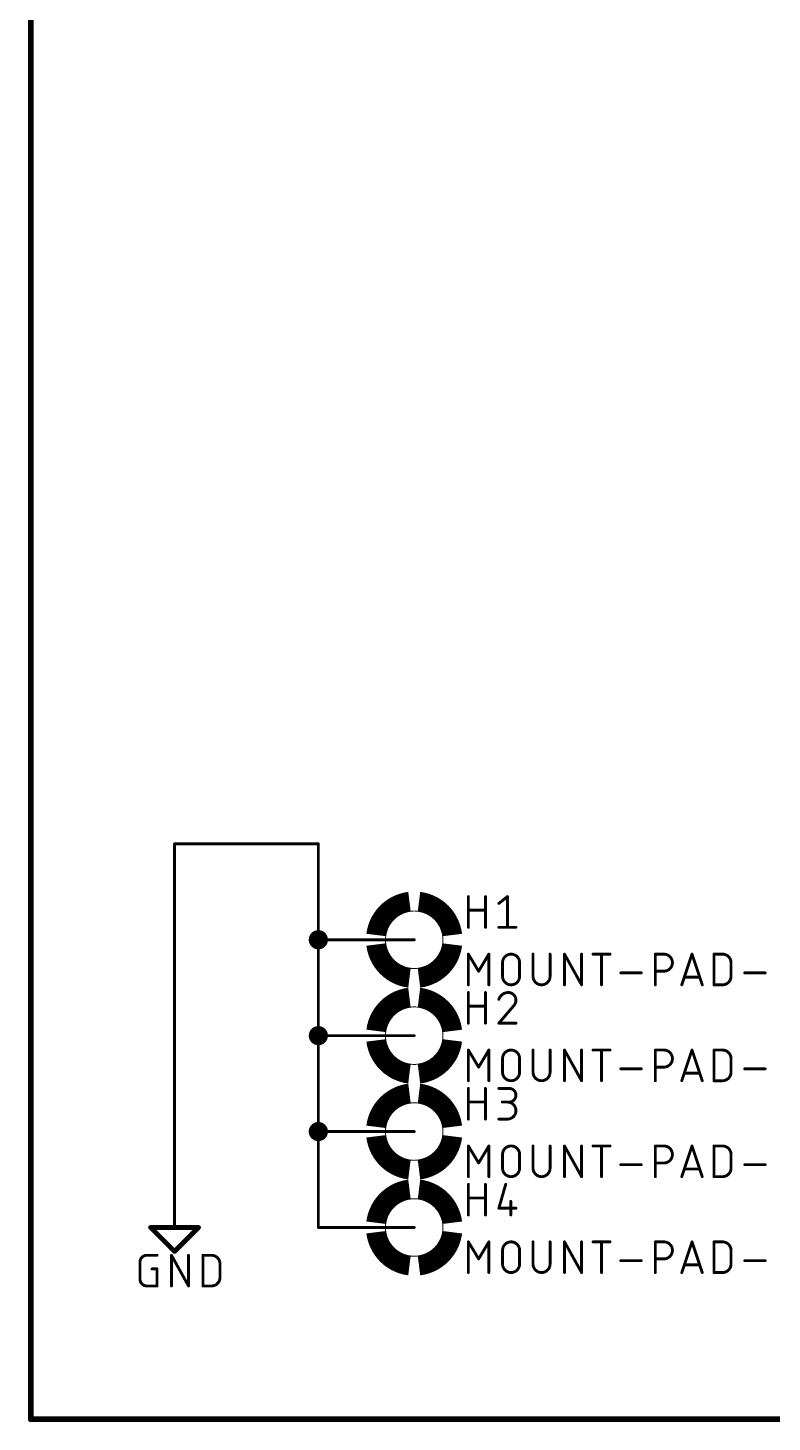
# Model space of a CAD drawing. Extents: x 0 to 389, y 0 to 264.
# Drawn here: x -0.1 to 39.3, y -0.1 to 73.7 of the extents above; entities that cross this region are included whole.
import ezdxf

# ---------------------------------------------------------------- set-up
doc = ezdxf.new("R2010")
doc.units = 0
for name, color, linetype in [('91', 122, 'CONTINUOUS'), ('94', 12, 'CONTINUOUS'), ('95', 251, 'CONTINUOUS'), ('96', 251, 'CONTINUOUS')]:
    doc.layers.add(name, color=color, linetype=linetype)

msp = doc.modelspace()

# ---------------------------------------------------------------- linework, layer by layer
at = {"layer": '91', "const_width": 0.1524}
for points in [[(7.62, 12.7), (7.62, 30.48)], [(7.62, 30.48), (15.24, 30.48)], [(15.24, 30.48), (15.24, 25.4)], [(15.24, 25.4), (17.78, 25.4)], [(15.24, 25.4), (15.24, 20.32)], [(15.24, 20.32), (17.78, 20.32)], [(15.24, 20.32), (15.24, 15.24)], [(15.24, 15.24), (17.78, 15.24)], [(15.24, 15.24), (15.24, 10.16)], [(15.24, 10.16), (17.78, 10.16)]]:
    msp.add_lwpolyline(points, dxfattribs=at)
at = {"layer": '91'}
for points, const_width in [([(7.6581, 30.48, 1), (7.5819, 30.48)], 0.0762), ([(7.62, 30.5181, 1), (7.62, 30.4419)], 0.0762), ([(15.2781, 30.48, 1), (15.2019, 30.48)], 0.0762), ([(15.24, 30.4419, 1), (15.24, 30.5181)], 0.0762), ([(15.24, 25.146, 1), (15.24, 25.654, 1), (15.24, 25.146)], 0.508), ([(15.24, 25.4381, 1), (15.24, 25.3619)], 0.0762), ([(15.2781, 25.4, 1), (15.2019, 25.4)], 0.0762), ([(15.2019, 25.4, 1), (15.2781, 25.4)], 0.0762), ([(17.78, 25.3619, 1), (17.78, 25.4381)], 0.0762), ([(15.24, 20.066, 1), (15.24, 20.574, 1), (15.24, 20.066)], 0.508), ([(15.24, 20.3581, 1), (15.24, 20.2819)], 0.0762), ([(15.2781, 20.32, 1), (15.2019, 20.32)], 0.0762), ([(15.2019, 20.32, 1), (15.2781, 20.32)], 0.0762), ([(17.78, 20.2819, 1), (17.78, 20.3581)], 0.0762), ([(15.24, 14.986, 1), (15.24, 15.494, 1), (15.24, 14.986)], 0.508), ([(15.24, 15.2781, 1), (15.24, 15.2019)], 0.0762), ([(15.2781, 15.24, 1), (15.2019, 15.24)], 0.0762), ([(15.2019, 15.24, 1), (15.2781, 15.24)], 0.0762), ([(17.78, 15.2019, 1), (17.78, 15.2781)], 0.0762), ([(7.5819, 12.7, 1), (7.6581, 12.7)], 0.0762), ([(15.24, 10.1981, 1), (15.24, 10.1219)], 0.0762), ([(15.2019, 10.16, 1), (15.2781, 10.16)], 0.0762), ([(17.78, 10.1219, 1), (17.78, 10.1981)], 0.0762)]:
    msp.add_lwpolyline(points, format="xyb", dxfattribs=dict(at, const_width=const_width))
at = {"layer": '94'}
for points, const_width in [([(0, 264.16), (0, 0)], 0.3), ([(17.78, 25.4), (20.32, 25.4)], 0.1524), ([(17.78, 20.32), (20.32, 20.32)], 0.1524), ([(17.78, 15.24), (20.32, 15.24)], 0.1524), ([(7.62, 12.7), (7.62, 10.16)], 0.1524), ([(6.35, 10.16), (8.89, 10.16)], 0.254), ([(7.62, 8.89), (6.35, 10.16)], 0.254), ([(8.89, 10.16), (7.62, 8.89)], 0.254), ([(17.78, 10.16), (20.32, 10.16)], 0.1524), ([(0, 0), (388.62, 0)], 0.3)]:
    msp.add_lwpolyline(points, dxfattribs=dict(at, const_width=const_width))
for points, const_width in [([(20.066, 27.432, 0.3431), (18.288, 25.654)], 1.016), ([(22.352, 25.654, 0.3431), (20.574, 27.432)], 1.016), ([(20.32, 23.876, 1), (20.32, 26.924, 1), (20.32, 23.876)], 0.0508), ([(17.78, 25.4381, 1), (17.78, 25.3619)], 0.0762), ([(18.288, 25.146, 0.3431), (20.066, 23.368)], 1.016), ([(20.574, 23.368, 0.3431), (22.352, 25.146)], 1.016), ([(20.32, 25.3619, 1), (20.32, 25.4381)], 0.0762), ([(20.066, 22.352, 0.3431), (18.288, 20.574)], 1.016), ([(22.352, 20.574, 0.3431), (20.574, 22.352)], 1.016), ([(20.32, 18.796, 1), (20.32, 21.844, 1), (20.32, 18.796)], 0.0508), ([(17.78, 20.3581, 1), (17.78, 20.2819)], 0.0762), ([(18.288, 20.066, 0.3431), (20.066, 18.288)], 1.016), ([(20.574, 18.288, 0.3431), (22.352, 20.066)], 1.016), ([(20.32, 20.2819, 1), (20.32, 20.3581)], 0.0762), ([(20.066, 17.272, 0.3431), (18.288, 15.494)], 1.016), ([(22.352, 15.494, 0.3431), (20.574, 17.272)], 1.016), ([(20.32, 13.716, 1), (20.32, 16.764, 1), (20.32, 13.716)], 0.0508), ([(17.78, 15.2781, 1), (17.78, 15.2019)], 0.0762), ([(18.288, 14.986, 0.3431), (20.066, 13.208)], 1.016), ([(20.574, 13.208, 0.3431), (22.352, 14.986)], 1.016), ([(20.32, 15.2019, 1), (20.32, 15.2781)], 0.0762), ([(7.6581, 12.7, 1), (7.5819, 12.7)], 0.0762), ([(20.066, 12.192, 0.3431), (18.288, 10.414)], 1.016), ([(22.352, 10.414, 0.3431), (20.574, 12.192)], 1.016), ([(20.32, 8.636, 1), (20.32, 11.684, 1), (20.32, 8.636)], 0.0508), ([(18.288, 9.906, 0.3431), (20.066, 8.128)], 1.016), ([(20.574, 8.128, 0.3431), (22.352, 9.906)], 1.016), ([(6.35, 10.2235, 1), (6.35, 10.0965)], 0.127), ([(6.3949, 10.2049, 1), (6.3051, 10.1151)], 0.127), ([(7.5819, 10.16, 1), (7.6581, 10.16)], 0.0762), ([(8.9349, 10.1151, 1), (8.8451, 10.2049)], 0.127), ([(8.89, 10.0965, 1), (8.89, 10.2235)], 0.127), ([(17.78, 10.1981, 1), (17.78, 10.1219)], 0.0762), ([(20.32, 10.1219, 1), (20.32, 10.1981)], 0.0762), ([(7.5751, 8.9349, 1), (7.6649, 8.8451)], 0.127), ([(7.5751, 8.8451, 1), (7.6649, 8.9349)], 0.127), ([(0, 0.075, 1), (0, -0.075)], 0.15), ([(-0.075, 0, 1), (0.075, 0)], 0.15)]:
    msp.add_lwpolyline(points, format="xyb", dxfattribs=dict(at, const_width=const_width))
at = {"layer": '95', "const_width": 0.1524}
for points in [[(23.1902, 26.0604), (23.1902, 27.686)], [(24.0933, 27.686), (24.0933, 26.0604)], [(24.8054, 27.3248), (25.257, 27.686)], [(25.257, 27.686), (25.257, 26.0604)], [(23.1902, 26.9635), (24.0933, 26.9635)], [(24.8054, 26.0604), (25.7085, 26.0604)], [(23.1902, 20.9804), (23.1902, 22.606)], [(24.0933, 22.606), (24.0933, 20.9804)], [(23.1902, 21.8835), (24.0933, 21.8835)], [(25.5731, 21.8835), (24.8054, 20.9804)], [(24.8054, 20.9804), (25.7085, 20.9804)], [(23.1902, 15.9004), (23.1902, 17.526)], [(24.0933, 17.526), (24.0933, 15.9004)], [(24.8054, 17.526), (25.3473, 17.526)], [(23.1902, 16.8035), (24.0933, 16.8035)], [(25.3473, 16.8035), (24.9861, 16.8035)], [(24.8054, 15.9004), (25.257, 15.9004)], [(23.1902, 10.8204), (23.1902, 12.446)], [(24.0933, 12.446), (24.0933, 10.8204)], [(25.1667, 12.446), (24.8054, 11.1816)], [(23.1902, 11.7235), (24.0933, 11.7235)], [(24.8054, 11.1816), (25.7085, 11.1816)], [(25.4376, 11.5429), (25.4376, 10.8204)]]:
    msp.add_lwpolyline(points, dxfattribs=at)
at = {"layer": '95'}
for points, const_width in [([(23.2283, 27.686, 1), (23.1521, 27.686)], 0.0762), ([(24.1314, 27.686, 1), (24.0552, 27.686)], 0.0762), ([(24.7816, 27.3545, 1), (24.8292, 27.295)], 0.0762), ([(25.2951, 27.686, 1), (25.2189, 27.686)], 0.0762), ([(25.2808, 27.6562, 1), (25.2332, 27.7158)], 0.0762), ([(23.1902, 27.0016, 1), (23.1902, 26.9254)], 0.0762), ([(24.0933, 26.9254, 1), (24.0933, 27.0016)], 0.0762), ([(23.1521, 26.0604, 1), (23.2283, 26.0604)], 0.0762), ([(24.0552, 26.0604, 1), (24.1314, 26.0604)], 0.0762), ([(24.8054, 26.0985, 1), (24.8054, 26.0223)], 0.0762), ([(25.2189, 26.0604, 1), (25.2951, 26.0604)], 0.0762), ([(25.7085, 26.0223, 1), (25.7085, 26.0985)], 0.0762), ([(23.2283, 22.606, 1), (23.1521, 22.606)], 0.0762), ([(24.1314, 22.606, 1), (24.0552, 22.606)], 0.0762), ([(25.3021, 22.606, 0.3252), (24.8054, 22.2448)], 0.1524), ([(24.7692, 22.2565, 1), (24.8417, 22.233)], 0.0762), ([(25.7085, 22.1996, 0.4142), (25.3021, 22.606)], 0.1524), ([(25.3021, 22.6441, 1), (25.3021, 22.5679)], 0.0762), ([(25.3021, 22.5679, 1), (25.3021, 22.6441)], 0.0762), ([(25.5731, 21.8835, 0.2053), (25.7085, 22.1996)], 0.1524), ([(25.7466, 22.1996, 1), (25.6704, 22.1996)], 0.0762), ([(25.6704, 22.1996, 1), (25.7466, 22.1996)], 0.0762), ([(23.1902, 21.9216, 1), (23.1902, 21.8454)], 0.0762), ([(24.0933, 21.8454, 1), (24.0933, 21.9216)], 0.0762), ([(25.5468, 21.9111, 1), (25.5993, 21.8559)], 0.0762), ([(25.6021, 21.8588, 1), (25.544, 21.9082)], 0.0762), ([(23.1521, 20.9804, 1), (23.2283, 20.9804)], 0.0762), ([(24.0552, 20.9804, 1), (24.1314, 20.9804)], 0.0762), ([(24.8054, 21.0185, 1), (24.8054, 20.9423)], 0.0762), ([(24.7764, 21.0051, 1), (24.8345, 20.9557)], 0.0762), ([(25.7085, 20.9423, 1), (25.7085, 21.0185)], 0.0762), ([(23.2283, 17.526, 1), (23.1521, 17.526)], 0.0762), ([(24.1314, 17.526, 1), (24.0552, 17.526)], 0.0762), ([(24.8054, 17.5641, 1), (24.8054, 17.4879)], 0.0762), ([(25.3473, 16.8035, 1), (25.3473, 17.526)], 0.1524), ([(25.3473, 17.5641, 1), (25.3473, 17.4879)], 0.0762), ([(25.3473, 17.4879, 1), (25.3473, 17.5641)], 0.0762), ([(23.1902, 16.8416, 1), (23.1902, 16.7654)], 0.0762), ([(24.0933, 16.7654, 1), (24.0933, 16.8416)], 0.0762), ([(24.9861, 16.8416, 1), (24.9861, 16.7654)], 0.0762), ([(25.257, 15.9004, 1), (25.257, 16.8035)], 0.1524), ([(25.257, 16.8416, 1), (25.257, 16.7654)], 0.0762), ([(25.3473, 16.8416, 1), (25.3473, 16.7654)], 0.0762), ([(25.3473, 16.7654, 1), (25.3473, 16.8416)], 0.0762), ([(23.1521, 15.9004, 1), (23.2283, 15.9004)], 0.0762), ([(24.0552, 15.9004, 1), (24.1314, 15.9004)], 0.0762), ([(24.8054, 15.9385, 1), (24.8054, 15.8623)], 0.0762), ([(25.257, 15.9385, 1), (25.257, 15.8623)], 0.0762), ([(25.257, 15.8623, 1), (25.257, 15.9385)], 0.0762), ([(23.2283, 12.446, 1), (23.1521, 12.446)], 0.0762), ([(24.1314, 12.446, 1), (24.0552, 12.446)], 0.0762), ([(25.2033, 12.4355, 1), (25.13, 12.4565)], 0.0762), ([(23.1902, 11.7616, 1), (23.1902, 11.6854)], 0.0762), ([(24.0933, 11.6854, 1), (24.0933, 11.7616)], 0.0762), ([(24.8054, 11.2197, 1), (24.8054, 11.1435)], 0.0762), ([(24.7688, 11.1921, 1), (24.8421, 11.1712)], 0.0762), ([(25.4757, 11.5429, 1), (25.3995, 11.5429)], 0.0762), ([(25.7085, 11.1435, 1), (25.7085, 11.2197)], 0.0762), ([(23.1521, 10.8204, 1), (23.2283, 10.8204)], 0.0762), ([(24.0552, 10.8204, 1), (24.1314, 10.8204)], 0.0762), ([(25.3995, 10.8204, 1), (25.4757, 10.8204)], 0.0762)]:
    msp.add_lwpolyline(points, format="xyb", dxfattribs=dict(at, const_width=const_width))
at = {"layer": '96', "const_width": 0.1524}
for points in [[(23.1902, 23.0124), (23.1902, 24.638)], [(23.1902, 24.638), (23.7321, 23.7349)], [(23.7321, 23.7349), (24.2739, 24.638)], [(24.2739, 24.638), (24.2739, 23.0124)], [(26.6152, 24.638), (26.6152, 23.464)], [(27.5183, 23.464), (27.5183, 24.638)], [(28.2825, 23.0124), (28.2825, 24.638)], [(28.2825, 24.638), (29.1856, 23.0124)], [(29.1856, 23.0124), (29.1856, 24.638)], [(29.7935, 24.638), (30.6966, 24.638)], [(30.2451, 23.0124), (30.2451, 24.638)], [(33.0972, 23.0124), (33.0972, 24.638)], [(33.0972, 24.638), (33.5487, 24.638)], [(34.4968, 23.0124), (35.0387, 24.638)], [(35.0387, 24.638), (35.5805, 23.0124)], [(36.2023, 23.0124), (36.2023, 24.638)], [(36.2023, 24.638), (36.6539, 24.638)], [(24.9999, 23.464), (24.9999, 24.1864)], [(25.9031, 24.1864), (25.9031, 23.464)], [(31.2663, 23.6446), (32.3501, 23.6446)], [(33.5487, 23.7349), (33.0972, 23.7349)], [(37.1055, 24.1864), (37.1055, 23.464)], [(37.8315, 23.6446), (38.9152, 23.6446)], [(35.4451, 23.4188), (34.6323, 23.4188)], [(36.6539, 23.0124), (36.2023, 23.0124)], [(23.1902, 17.9324), (23.1902, 19.558)], [(23.1902, 19.558), (23.7321, 18.6549)], [(23.7321, 18.6549), (24.2739, 19.558)], [(24.2739, 19.558), (24.2739, 17.9324)], [(26.6152, 19.558), (26.6152, 18.384)], [(27.5183, 18.384), (27.5183, 19.558)], [(28.2825, 17.9324), (28.2825, 19.558)], [(28.2825, 19.558), (29.1856, 17.9324)], [(29.1856, 17.9324), (29.1856, 19.558)], [(29.7935, 19.558), (30.6966, 19.558)], [(30.2451, 17.9324), (30.2451, 19.558)], [(33.0972, 17.9324), (33.0972, 19.558)], [(33.0972, 19.558), (33.5487, 19.558)], [(34.4968, 17.9324), (35.0387, 19.558)], [(35.0387, 19.558), (35.5805, 17.9324)], [(36.2023, 17.9324), (36.2023, 19.558)], [(36.2023, 19.558), (36.6539, 19.558)], [(24.9999, 18.384), (24.9999, 19.1064)], [(25.9031, 19.1064), (25.9031, 18.384)], [(31.2663, 18.5646), (32.3501, 18.5646)], [(33.5487, 18.6549), (33.0972, 18.6549)], [(37.1055, 19.1064), (37.1055, 18.384)], [(37.8315, 18.5646), (38.9152, 18.5646)], [(35.4451, 18.3388), (34.6323, 18.3388)], [(36.6539, 17.9324), (36.2023, 17.9324)], [(23.1902, 12.8524), (23.1902, 14.478)], [(23.1902, 14.478), (23.7321, 13.5749)], [(23.7321, 13.5749), (24.2739, 14.478)], [(24.2739, 14.478), (24.2739, 12.8524)], [(24.9999, 13.304), (24.9999, 14.0264)], [(25.9031, 14.0264), (25.9031, 13.304)], [(26.6152, 14.478), (26.6152, 13.304)], [(27.5183, 13.304), (27.5183, 14.478)], [(28.2825, 12.8524), (28.2825, 14.478)], [(28.2825, 14.478), (29.1856, 12.8524)], [(29.1856, 12.8524), (29.1856, 14.478)], [(29.7935, 14.478), (30.6966, 14.478)], [(30.2451, 12.8524), (30.2451, 14.478)], [(33.0972, 12.8524), (33.0972, 14.478)], [(33.0972, 14.478), (33.5487, 14.478)], [(34.4968, 12.8524), (35.0387, 14.478)], [(35.0387, 14.478), (35.5805, 12.8524)], [(36.2023, 12.8524), (36.2023, 14.478)], [(36.2023, 14.478), (36.6539, 14.478)], [(37.1055, 14.0264), (37.1055, 13.304)], [(31.2663, 13.4846), (32.3501, 13.4846)], [(33.5487, 13.5749), (33.0972, 13.5749)], [(35.4451, 13.2588), (34.6323, 13.2588)], [(37.8315, 13.4846), (38.9152, 13.4846)], [(36.6539, 12.8524), (36.2023, 12.8524)], [(23.1902, 7.7724), (23.1902, 9.398)], [(23.1902, 9.398), (23.7321, 8.4949)], [(23.7321, 8.4949), (24.2739, 9.398)], [(24.2739, 9.398), (24.2739, 7.7724)], [(24.9999, 8.224), (24.9999, 8.9464)], [(25.9031, 8.9464), (25.9031, 8.224)], [(26.6152, 9.398), (26.6152, 8.224)], [(27.5183, 8.224), (27.5183, 9.398)], [(28.2825, 7.7724), (28.2825, 9.398)], [(28.2825, 9.398), (29.1856, 7.7724)], [(29.1856, 7.7724), (29.1856, 9.398)], [(29.7935, 9.398), (30.6966, 9.398)], [(30.2451, 7.7724), (30.2451, 9.398)], [(33.0972, 7.7724), (33.0972, 9.398)], [(33.0972, 9.398), (33.5487, 9.398)], [(34.4968, 7.7724), (35.0387, 9.398)], [(35.0387, 9.398), (35.5805, 7.7724)], [(36.2023, 7.7724), (36.2023, 9.398)], [(36.2023, 9.398), (36.6539, 9.398)], [(37.1055, 8.9464), (37.1055, 8.224)], [(5.7912, 7.4224), (5.7912, 8.3256)], [(6.1524, 8.6868), (6.6943, 8.6868)], [(7.4585, 7.0612), (7.4585, 8.6868)], [(7.4585, 8.6868), (8.3616, 7.0612)], [(8.3616, 7.0612), (8.3616, 8.6868)], [(9.1259, 7.0612), (9.1259, 8.6868)], [(9.1259, 8.6868), (9.5774, 8.6868)], [(10.029, 8.2352), (10.029, 7.5128)], [(31.2663, 8.4046), (32.3501, 8.4046)], [(33.5487, 8.4949), (33.0972, 8.4949)], [(35.4451, 8.1788), (34.6323, 8.1788)], [(37.8315, 8.4046), (38.9152, 8.4046)], [(6.4234, 7.9643), (6.6943, 7.9643)], [(6.6943, 7.9643), (6.6943, 7.0612)], [(36.6539, 7.7724), (36.2023, 7.7724)], [(6.6943, 7.0612), (6.1524, 7.0612)], [(9.5774, 7.0612), (9.1259, 7.0612)]]:
    msp.add_lwpolyline(points, dxfattribs=at)
at = {"layer": '96'}
for points, const_width in [([(23.2283, 24.638, 1), (23.1521, 24.638)], 0.0762), ([(23.2229, 24.6576, 1), (23.1575, 24.6184)], 0.0762), ([(24.312, 24.638, 1), (24.2358, 24.638)], 0.0762), ([(24.3066, 24.6184, 1), (24.2413, 24.6576)], 0.0762), ([(25.9031, 24.1864, 1), (24.9999, 24.1864)], 0.1524), ([(26.6533, 24.638, 1), (26.5771, 24.638)], 0.0762), ([(27.5564, 24.638, 1), (27.4802, 24.638)], 0.0762), ([(28.3206, 24.638, 1), (28.2444, 24.638)], 0.0762), ([(28.3158, 24.6565, 1), (28.2492, 24.6195)], 0.0762), ([(29.2237, 24.638, 1), (29.1475, 24.638)], 0.0762), ([(29.7935, 24.6761, 1), (29.7935, 24.5999)], 0.0762), ([(30.2832, 24.638, 1), (30.207, 24.638)], 0.0762), ([(30.6966, 24.5999, 1), (30.6966, 24.6761)], 0.0762), ([(33.1353, 24.638, 1), (33.0591, 24.638)], 0.0762), ([(33.0972, 24.6761, 1), (33.0972, 24.5999)], 0.0762), ([(33.5487, 23.7349, 1), (33.5487, 24.638)], 0.1524), ([(33.5487, 24.6761, 1), (33.5487, 24.5999)], 0.0762), ([(33.5487, 24.5999, 1), (33.5487, 24.6761)], 0.0762), ([(35.0748, 24.65, 1), (35.0025, 24.626)], 0.0762), ([(35.0748, 24.626, 1), (35.0025, 24.65)], 0.0762), ([(36.2404, 24.638, 1), (36.1642, 24.638)], 0.0762), ([(36.2023, 24.6761, 1), (36.2023, 24.5999)], 0.0762), ([(37.1055, 24.1864, 0.4142), (36.6539, 24.638)], 0.1524), ([(36.6539, 24.6761, 1), (36.6539, 24.5999)], 0.0762), ([(36.6539, 24.5999, 1), (36.6539, 24.6761)], 0.0762), ([(23.6994, 23.7545, 1), (23.7647, 23.7153)], 0.0762), ([(23.6994, 23.7153, 1), (23.7647, 23.7545)], 0.0762), ([(25.038, 24.1864, 1), (24.9618, 24.1864)], 0.0762), ([(24.9618, 24.1864, 1), (25.038, 24.1864)], 0.0762), ([(25.9412, 24.1864, 1), (25.865, 24.1864)], 0.0762), ([(25.865, 24.1864, 1), (25.9412, 24.1864)], 0.0762), ([(31.2663, 23.6827, 1), (31.2663, 23.6065)], 0.0762), ([(32.3501, 23.6065, 1), (32.3501, 23.6827)], 0.0762), ([(33.0972, 23.773, 1), (33.0972, 23.6968)], 0.0762), ([(33.5487, 23.773, 1), (33.5487, 23.6968)], 0.0762), ([(33.5487, 23.6968, 1), (33.5487, 23.773)], 0.0762), ([(37.1436, 24.1864, 1), (37.0674, 24.1864)], 0.0762), ([(37.0674, 24.1864, 1), (37.1436, 24.1864)], 0.0762), ([(37.8315, 23.6827, 1), (37.8315, 23.6065)], 0.0762), ([(38.9152, 23.6065, 1), (38.9152, 23.6827)], 0.0762), ([(23.1521, 23.0124, 1), (23.2283, 23.0124)], 0.0762), ([(24.2358, 23.0124, 1), (24.312, 23.0124)], 0.0762), ([(24.9999, 23.464, 1), (25.9031, 23.464)], 0.1524), ([(25.038, 23.464, 1), (24.9618, 23.464)], 0.0762), ([(24.9618, 23.464, 1), (25.038, 23.464)], 0.0762), ([(25.9412, 23.464, 1), (25.865, 23.464)], 0.0762), ([(25.865, 23.464, 1), (25.9412, 23.464)], 0.0762), ([(26.6152, 23.464, 1), (27.5183, 23.464)], 0.1524), ([(26.6533, 23.464, 1), (26.5771, 23.464)], 0.0762), ([(26.5771, 23.464, 1), (26.6533, 23.464)], 0.0762), ([(27.5564, 23.464, 1), (27.4802, 23.464)], 0.0762), ([(27.4802, 23.464, 1), (27.5564, 23.464)], 0.0762), ([(28.2444, 23.0124, 1), (28.3206, 23.0124)], 0.0762), ([(29.1475, 23.0124, 1), (29.2237, 23.0124)], 0.0762), ([(29.1523, 22.9939, 1), (29.2189, 23.0309)], 0.0762), ([(30.207, 23.0124, 1), (30.2832, 23.0124)], 0.0762), ([(33.0591, 23.0124, 1), (33.1353, 23.0124)], 0.0762), ([(34.4607, 23.0244, 1), (34.5329, 23.0004)], 0.0762), ([(34.6323, 23.4569, 1), (34.6323, 23.3807)], 0.0762), ([(35.4451, 23.3807, 1), (35.4451, 23.4569)], 0.0762), ([(35.5444, 23.0004, 1), (35.6167, 23.0244)], 0.0762), ([(36.2023, 23.0505, 1), (36.2023, 22.9743)], 0.0762), ([(36.1642, 23.0124, 1), (36.2404, 23.0124)], 0.0762), ([(36.6539, 23.0124, 0.4142), (37.1055, 23.464)], 0.1524), ([(36.6539, 23.0505, 1), (36.6539, 22.9743)], 0.0762), ([(36.6539, 22.9743, 1), (36.6539, 23.0505)], 0.0762), ([(37.1436, 23.464, 1), (37.0674, 23.464)], 0.0762), ([(37.0674, 23.464, 1), (37.1436, 23.464)], 0.0762), ([(23.2283, 19.558, 1), (23.1521, 19.558)], 0.0762), ([(23.2229, 19.5776, 1), (23.1575, 19.5384)], 0.0762), ([(24.312, 19.558, 1), (24.2358, 19.558)], 0.0762), ([(24.3066, 19.5384, 1), (24.2413, 19.5776)], 0.0762), ([(25.9031, 19.1064, 1), (24.9999, 19.1064)], 0.1524), ([(26.6533, 19.558, 1), (26.5771, 19.558)], 0.0762), ([(27.5564, 19.558, 1), (27.4802, 19.558)], 0.0762), ([(28.3206, 19.558, 1), (28.2444, 19.558)], 0.0762), ([(28.3158, 19.5765, 1), (28.2492, 19.5395)], 0.0762), ([(29.2237, 19.558, 1), (29.1475, 19.558)], 0.0762), ([(29.7935, 19.5961, 1), (29.7935, 19.5199)], 0.0762), ([(30.2832, 19.558, 1), (30.207, 19.558)], 0.0762), ([(30.6966, 19.5199, 1), (30.6966, 19.5961)], 0.0762), ([(33.1353, 19.558, 1), (33.0591, 19.558)], 0.0762), ([(33.0972, 19.5961, 1), (33.0972, 19.5199)], 0.0762), ([(33.5487, 18.6549, 1), (33.5487, 19.558)], 0.1524), ([(33.5487, 19.5961, 1), (33.5487, 19.5199)], 0.0762), ([(33.5487, 19.5199, 1), (33.5487, 19.5961)], 0.0762), ([(35.0748, 19.57, 1), (35.0025, 19.546)], 0.0762), ([(35.0748, 19.546, 1), (35.0025, 19.57)], 0.0762), ([(36.2404, 19.558, 1), (36.1642, 19.558)], 0.0762), ([(36.2023, 19.5961, 1), (36.2023, 19.5199)], 0.0762), ([(37.1055, 19.1064, 0.4142), (36.6539, 19.558)], 0.1524), ([(36.6539, 19.5961, 1), (36.6539, 19.5199)], 0.0762), ([(36.6539, 19.5199, 1), (36.6539, 19.5961)], 0.0762), ([(23.6994, 18.6745, 1), (23.7647, 18.6353)], 0.0762), ([(23.6994, 18.6353, 1), (23.7647, 18.6745)], 0.0762), ([(25.038, 19.1064, 1), (24.9618, 19.1064)], 0.0762), ([(24.9618, 19.1064, 1), (25.038, 19.1064)], 0.0762), ([(25.9412, 19.1064, 1), (25.865, 19.1064)], 0.0762), ([(25.865, 19.1064, 1), (25.9412, 19.1064)], 0.0762), ([(31.2663, 18.6027, 1), (31.2663, 18.5265)], 0.0762), ([(32.3501, 18.5265, 1), (32.3501, 18.6027)], 0.0762), ([(33.0972, 18.693, 1), (33.0972, 18.6168)], 0.0762), ([(33.5487, 18.693, 1), (33.5487, 18.6168)], 0.0762), ([(33.5487, 18.6168, 1), (33.5487, 18.693)], 0.0762), ([(37.1436, 19.1064, 1), (37.0674, 19.1064)], 0.0762), ([(37.0674, 19.1064, 1), (37.1436, 19.1064)], 0.0762), ([(37.8315, 18.6027, 1), (37.8315, 18.5265)], 0.0762), ([(38.9152, 18.5265, 1), (38.9152, 18.6027)], 0.0762), ([(23.1521, 17.9324, 1), (23.2283, 17.9324)], 0.0762), ([(24.2358, 17.9324, 1), (24.312, 17.9324)], 0.0762), ([(24.9999, 18.384, 1), (25.9031, 18.384)], 0.1524), ([(25.038, 18.384, 1), (24.9618, 18.384)], 0.0762), ([(24.9618, 18.384, 1), (25.038, 18.384)], 0.0762), ([(25.9412, 18.384, 1), (25.865, 18.384)], 0.0762), ([(25.865, 18.384, 1), (25.9412, 18.384)], 0.0762), ([(26.6152, 18.384, 1), (27.5183, 18.384)], 0.1524), ([(26.6533, 18.384, 1), (26.5771, 18.384)], 0.0762), ([(26.5771, 18.384, 1), (26.6533, 18.384)], 0.0762), ([(27.5564, 18.384, 1), (27.4802, 18.384)], 0.0762), ([(27.4802, 18.384, 1), (27.5564, 18.384)], 0.0762), ([(28.2444, 17.9324, 1), (28.3206, 17.9324)], 0.0762), ([(29.1475, 17.9324, 1), (29.2237, 17.9324)], 0.0762), ([(29.1523, 17.9139, 1), (29.2189, 17.9509)], 0.0762), ([(30.207, 17.9324, 1), (30.2832, 17.9324)], 0.0762), ([(33.0591, 17.9324, 1), (33.1353, 17.9324)], 0.0762), ([(34.4607, 17.9444, 1), (34.5329, 17.9204)], 0.0762), ([(34.6323, 18.3769, 1), (34.6323, 18.3007)], 0.0762), ([(35.4451, 18.3007, 1), (35.4451, 18.3769)], 0.0762), ([(35.5444, 17.9204, 1), (35.6167, 17.9444)], 0.0762), ([(36.2023, 17.9705, 1), (36.2023, 17.8943)], 0.0762), ([(36.1642, 17.9324, 1), (36.2404, 17.9324)], 0.0762), ([(36.6539, 17.9324, 0.4142), (37.1055, 18.384)], 0.1524), ([(36.6539, 17.9705, 1), (36.6539, 17.8943)], 0.0762), ([(36.6539, 17.8943, 1), (36.6539, 17.9705)], 0.0762), ([(37.1436, 18.384, 1), (37.0674, 18.384)], 0.0762), ([(37.0674, 18.384, 1), (37.1436, 18.384)], 0.0762), ([(23.2283, 14.478, 1), (23.1521, 14.478)], 0.0762), ([(23.2229, 14.4976, 1), (23.1575, 14.4584)], 0.0762), ([(24.312, 14.478, 1), (24.2358, 14.478)], 0.0762), ([(24.3066, 14.4584, 1), (24.2413, 14.4976)], 0.0762), ([(25.9031, 14.0264, 1), (24.9999, 14.0264)], 0.1524), ([(25.038, 14.0264, 1), (24.9618, 14.0264)], 0.0762), ([(24.9618, 14.0264, 1), (25.038, 14.0264)], 0.0762), ([(25.9412, 14.0264, 1), (25.865, 14.0264)], 0.0762), ([(25.865, 14.0264, 1), (25.9412, 14.0264)], 0.0762), ([(26.6533, 14.478, 1), (26.5771, 14.478)], 0.0762), ([(27.5564, 14.478, 1), (27.4802, 14.478)], 0.0762), ([(28.3206, 14.478, 1), (28.2444, 14.478)], 0.0762), ([(28.3158, 14.4965, 1), (28.2492, 14.4595)], 0.0762), ([(29.2237, 14.478, 1), (29.1475, 14.478)], 0.0762), ([(29.7935, 14.5161, 1), (29.7935, 14.4399)], 0.0762), ([(30.2832, 14.478, 1), (30.207, 14.478)], 0.0762), ([(30.6966, 14.4399, 1), (30.6966, 14.5161)], 0.0762), ([(33.1353, 14.478, 1), (33.0591, 14.478)], 0.0762), ([(33.0972, 14.5161, 1), (33.0972, 14.4399)], 0.0762), ([(33.5487, 13.5749, 1), (33.5487, 14.478)], 0.1524), ([(33.5487, 14.5161, 1), (33.5487, 14.4399)], 0.0762), ([(33.5487, 14.4399, 1), (33.5487, 14.5161)], 0.0762), ([(35.0748, 14.49, 1), (35.0025, 14.466)], 0.0762), ([(35.0748, 14.466, 1), (35.0025, 14.49)], 0.0762), ([(36.2404, 14.478, 1), (36.1642, 14.478)], 0.0762), ([(36.2023, 14.5161, 1), (36.2023, 14.4399)], 0.0762), ([(37.1055, 14.0264, 0.4142), (36.6539, 14.478)], 0.1524), ([(36.6539, 14.5161, 1), (36.6539, 14.4399)], 0.0762), ([(36.6539, 14.4399, 1), (36.6539, 14.5161)], 0.0762), ([(37.1436, 14.0264, 1), (37.0674, 14.0264)], 0.0762), ([(37.0674, 14.0264, 1), (37.1436, 14.0264)], 0.0762), ([(23.6994, 13.5945, 1), (23.7647, 13.5553)], 0.0762), ([(23.6994, 13.5553, 1), (23.7647, 13.5945)], 0.0762), ([(24.9999, 13.304, 1), (25.9031, 13.304)], 0.1524), ([(25.038, 13.304, 1), (24.9618, 13.304)], 0.0762), ([(24.9618, 13.304, 1), (25.038, 13.304)], 0.0762), ([(25.9412, 13.304, 1), (25.865, 13.304)], 0.0762), ([(25.865, 13.304, 1), (25.9412, 13.304)], 0.0762), ([(26.6152, 13.304, 1), (27.5183, 13.304)], 0.1524), ([(26.6533, 13.304, 1), (26.5771, 13.304)], 0.0762), ([(26.5771, 13.304, 1), (26.6533, 13.304)], 0.0762), ([(27.5564, 13.304, 1), (27.4802, 13.304)], 0.0762), ([(27.4802, 13.304, 1), (27.5564, 13.304)], 0.0762), ([(31.2663, 13.5227, 1), (31.2663, 13.4465)], 0.0762), ([(32.3501, 13.4465, 1), (32.3501, 13.5227)], 0.0762), ([(33.0972, 13.613, 1), (33.0972, 13.5368)], 0.0762), ([(33.5487, 13.613, 1), (33.5487, 13.5368)], 0.0762), ([(33.5487, 13.5368, 1), (33.5487, 13.613)], 0.0762), ([(34.6323, 13.2969, 1), (34.6323, 13.2207)], 0.0762), ([(35.4451, 13.2207, 1), (35.4451, 13.2969)], 0.0762), ([(36.6539, 12.8524, 0.4142), (37.1055, 13.304)], 0.1524), ([(37.1436, 13.304, 1), (37.0674, 13.304)], 0.0762), ([(37.0674, 13.304, 1), (37.1436, 13.304)], 0.0762), ([(37.8315, 13.5227, 1), (37.8315, 13.4465)], 0.0762), ([(38.9152, 13.4465, 1), (38.9152, 13.5227)], 0.0762), ([(23.1521, 12.8524, 1), (23.2283, 12.8524)], 0.0762), ([(24.2358, 12.8524, 1), (24.312, 12.8524)], 0.0762), ([(28.2444, 12.8524, 1), (28.3206, 12.8524)], 0.0762), ([(29.1475, 12.8524, 1), (29.2237, 12.8524)], 0.0762), ([(29.1523, 12.8339, 1), (29.2189, 12.8709)], 0.0762), ([(30.207, 12.8524, 1), (30.2832, 12.8524)], 0.0762), ([(33.0591, 12.8524, 1), (33.1353, 12.8524)], 0.0762), ([(34.4607, 12.8644, 1), (34.5329, 12.8404)], 0.0762), ([(35.5444, 12.8404, 1), (35.6167, 12.8644)], 0.0762), ([(36.2023, 12.8905, 1), (36.2023, 12.8143)], 0.0762), ([(36.1642, 12.8524, 1), (36.2404, 12.8524)], 0.0762), ([(36.6539, 12.8905, 1), (36.6539, 12.8143)], 0.0762), ([(36.6539, 12.8143, 1), (36.6539, 12.8905)], 0.0762), ([(23.2283, 9.398, 1), (23.1521, 9.398)], 0.0762), ([(23.2229, 9.4176, 1), (23.1575, 9.3784)], 0.0762), ([(24.312, 9.398, 1), (24.2358, 9.398)], 0.0762), ([(24.3066, 9.3784, 1), (24.2413, 9.4176)], 0.0762), ([(25.9031, 8.9464, 1), (24.9999, 8.9464)], 0.1524), ([(25.038, 8.9464, 1), (24.9618, 8.9464)], 0.0762), ([(24.9618, 8.9464, 1), (25.038, 8.9464)], 0.0762), ([(25.9412, 8.9464, 1), (25.865, 8.9464)], 0.0762), ([(25.865, 8.9464, 1), (25.9412, 8.9464)], 0.0762), ([(26.6533, 9.398, 1), (26.5771, 9.398)], 0.0762), ([(27.5564, 9.398, 1), (27.4802, 9.398)], 0.0762), ([(28.3206, 9.398, 1), (28.2444, 9.398)], 0.0762), ([(28.3158, 9.4165, 1), (28.2492, 9.3795)], 0.0762), ([(29.2237, 9.398, 1), (29.1475, 9.398)], 0.0762), ([(29.7935, 9.4361, 1), (29.7935, 9.3599)], 0.0762), ([(30.2832, 9.398, 1), (30.207, 9.398)], 0.0762), ([(30.6966, 9.3599, 1), (30.6966, 9.4361)], 0.0762), ([(33.1353, 9.398, 1), (33.0591, 9.398)], 0.0762), ([(33.0972, 9.4361, 1), (33.0972, 9.3599)], 0.0762), ([(33.5487, 8.4949, 1), (33.5487, 9.398)], 0.1524), ([(33.5487, 9.4361, 1), (33.5487, 9.3599)], 0.0762), ([(33.5487, 9.3599, 1), (33.5487, 9.4361)], 0.0762), ([(35.0748, 9.41, 1), (35.0025, 9.386)], 0.0762), ([(35.0748, 9.386, 1), (35.0025, 9.41)], 0.0762), ([(36.2404, 9.398, 1), (36.1642, 9.398)], 0.0762), ([(36.2023, 9.4361, 1), (36.2023, 9.3599)], 0.0762), ([(37.1055, 8.9464, 0.4142), (36.6539, 9.398)], 0.1524), ([(36.6539, 9.4361, 1), (36.6539, 9.3599)], 0.0762), ([(36.6539, 9.3599, 1), (36.6539, 9.4361)], 0.0762), ([(37.1436, 8.9464, 1), (37.0674, 8.9464)], 0.0762), ([(37.0674, 8.9464, 1), (37.1436, 8.9464)], 0.0762), ([(6.1524, 8.6868, 0.4142), (5.7912, 8.3256)], 0.1524), ([(5.8293, 8.3256, 1), (5.7531, 8.3256)], 0.0762), ([(5.7531, 8.3256, 1), (5.8293, 8.3256)], 0.0762), ([(6.1524, 8.7249, 1), (6.1524, 8.6487)], 0.0762), ([(6.1524, 8.6487, 1), (6.1524, 8.7249)], 0.0762), ([(6.6943, 8.6487, 1), (6.6943, 8.7249)], 0.0762), ([(7.4966, 8.6868, 1), (7.4204, 8.6868)], 0.0762), ([(7.4918, 8.7053, 1), (7.4252, 8.6683)], 0.0762), ([(8.3997, 8.6868, 1), (8.3235, 8.6868)], 0.0762), ([(9.164, 8.6868, 1), (9.0878, 8.6868)], 0.0762), ([(9.1259, 8.7249, 1), (9.1259, 8.6487)], 0.0762), ([(10.029, 8.2352, 0.4142), (9.5774, 8.6868)], 0.1524), ([(9.5774, 8.7249, 1), (9.5774, 8.6487)], 0.0762), ([(9.5774, 8.6487, 1), (9.5774, 8.7249)], 0.0762), ([(10.0671, 8.2352, 1), (9.9909, 8.2352)], 0.0762), ([(9.9909, 8.2352, 1), (10.0671, 8.2352)], 0.0762), ([(23.6994, 8.5145, 1), (23.7647, 8.4753)], 0.0762), ([(23.6994, 8.4753, 1), (23.7647, 8.5145)], 0.0762), ([(24.9999, 8.224, 1), (25.9031, 8.224)], 0.1524), ([(25.038, 8.224, 1), (24.9618, 8.224)], 0.0762), ([(24.9618, 8.224, 1), (25.038, 8.224)], 0.0762), ([(25.9412, 8.224, 1), (25.865, 8.224)], 0.0762), ([(25.865, 8.224, 1), (25.9412, 8.224)], 0.0762), ([(26.6152, 8.224, 1), (27.5183, 8.224)], 0.1524), ([(26.6533, 8.224, 1), (26.5771, 8.224)], 0.0762), ([(26.5771, 8.224, 1), (26.6533, 8.224)], 0.0762), ([(27.5564, 8.224, 1), (27.4802, 8.224)], 0.0762), ([(27.4802, 8.224, 1), (27.5564, 8.224)], 0.0762), ([(31.2663, 8.4427, 1), (31.2663, 8.3665)], 0.0762), ([(32.3501, 8.3665, 1), (32.3501, 8.4427)], 0.0762), ([(33.0972, 8.533, 1), (33.0972, 8.4568)], 0.0762), ([(33.5487, 8.533, 1), (33.5487, 8.4568)], 0.0762), ([(33.5487, 8.4568, 1), (33.5487, 8.533)], 0.0762), ([(34.6323, 8.2169, 1), (34.6323, 8.1407)], 0.0762), ([(35.4451, 8.1407, 1), (35.4451, 8.2169)], 0.0762), ([(36.6539, 7.7724, 0.4142), (37.1055, 8.224)], 0.1524), ([(37.1436, 8.224, 1), (37.0674, 8.224)], 0.0762), ([(37.0674, 8.224, 1), (37.1436, 8.224)], 0.0762), ([(37.8315, 8.4427, 1), (37.8315, 8.3665)], 0.0762), ([(38.9152, 8.3665, 1), (38.9152, 8.4427)], 0.0762), ([(5.7912, 7.4224, 0.4142), (6.1524, 7.0612)], 0.1524), ([(5.8293, 7.4224, 1), (5.7531, 7.4224)], 0.0762), ([(5.7531, 7.4224, 1), (5.8293, 7.4224)], 0.0762), ([(6.4234, 8.0024, 1), (6.4234, 7.9262)], 0.0762), ([(6.7324, 7.9643, 1), (6.6562, 7.9643)], 0.0762), ([(6.6943, 7.9262, 1), (6.6943, 8.0024)], 0.0762), ([(9.5774, 7.0612, 0.4142), (10.029, 7.5128)], 0.1524), ([(10.0671, 7.5128, 1), (9.9909, 7.5128)], 0.0762), ([(9.9909, 7.5128, 1), (10.0671, 7.5128)], 0.0762), ([(23.1521, 7.7724, 1), (23.2283, 7.7724)], 0.0762), ([(24.2358, 7.7724, 1), (24.312, 7.7724)], 0.0762), ([(28.2444, 7.7724, 1), (28.3206, 7.7724)], 0.0762), ([(29.1475, 7.7724, 1), (29.2237, 7.7724)], 0.0762), ([(29.1523, 7.7539, 1), (29.2189, 7.7909)], 0.0762), ([(30.207, 7.7724, 1), (30.2832, 7.7724)], 0.0762), ([(33.0591, 7.7724, 1), (33.1353, 7.7724)], 0.0762), ([(34.4607, 7.7844, 1), (34.5329, 7.7604)], 0.0762), ([(35.5444, 7.7604, 1), (35.6167, 7.7844)], 0.0762), ([(36.2023, 7.8105, 1), (36.2023, 7.7343)], 0.0762), ([(36.1642, 7.7724, 1), (36.2404, 7.7724)], 0.0762), ([(36.6539, 7.8105, 1), (36.6539, 7.7343)], 0.0762), ([(36.6539, 7.7343, 1), (36.6539, 7.8105)], 0.0762), ([(6.1524, 7.0993, 1), (6.1524, 7.0231)], 0.0762), ([(6.1524, 7.0231, 1), (6.1524, 7.0993)], 0.0762), ([(6.6562, 7.0612, 1), (6.7324, 7.0612)], 0.0762), ([(6.6943, 7.0231, 1), (6.6943, 7.0993)], 0.0762), ([(7.4204, 7.0612, 1), (7.4966, 7.0612)], 0.0762), ([(8.3235, 7.0612, 1), (8.3997, 7.0612)], 0.0762), ([(8.3283, 7.0427, 1), (8.3949, 7.0797)], 0.0762), ([(9.1259, 7.0993, 1), (9.1259, 7.0231)], 0.0762), ([(9.0878, 7.0612, 1), (9.164, 7.0612)], 0.0762), ([(9.5774, 7.0993, 1), (9.5774, 7.0231)], 0.0762), ([(9.5774, 7.0231, 1), (9.5774, 7.0993)], 0.0762)]:
    msp.add_lwpolyline(points, format="xyb", dxfattribs=dict(at, const_width=const_width))

doc.saveas('drawing.dxf')
